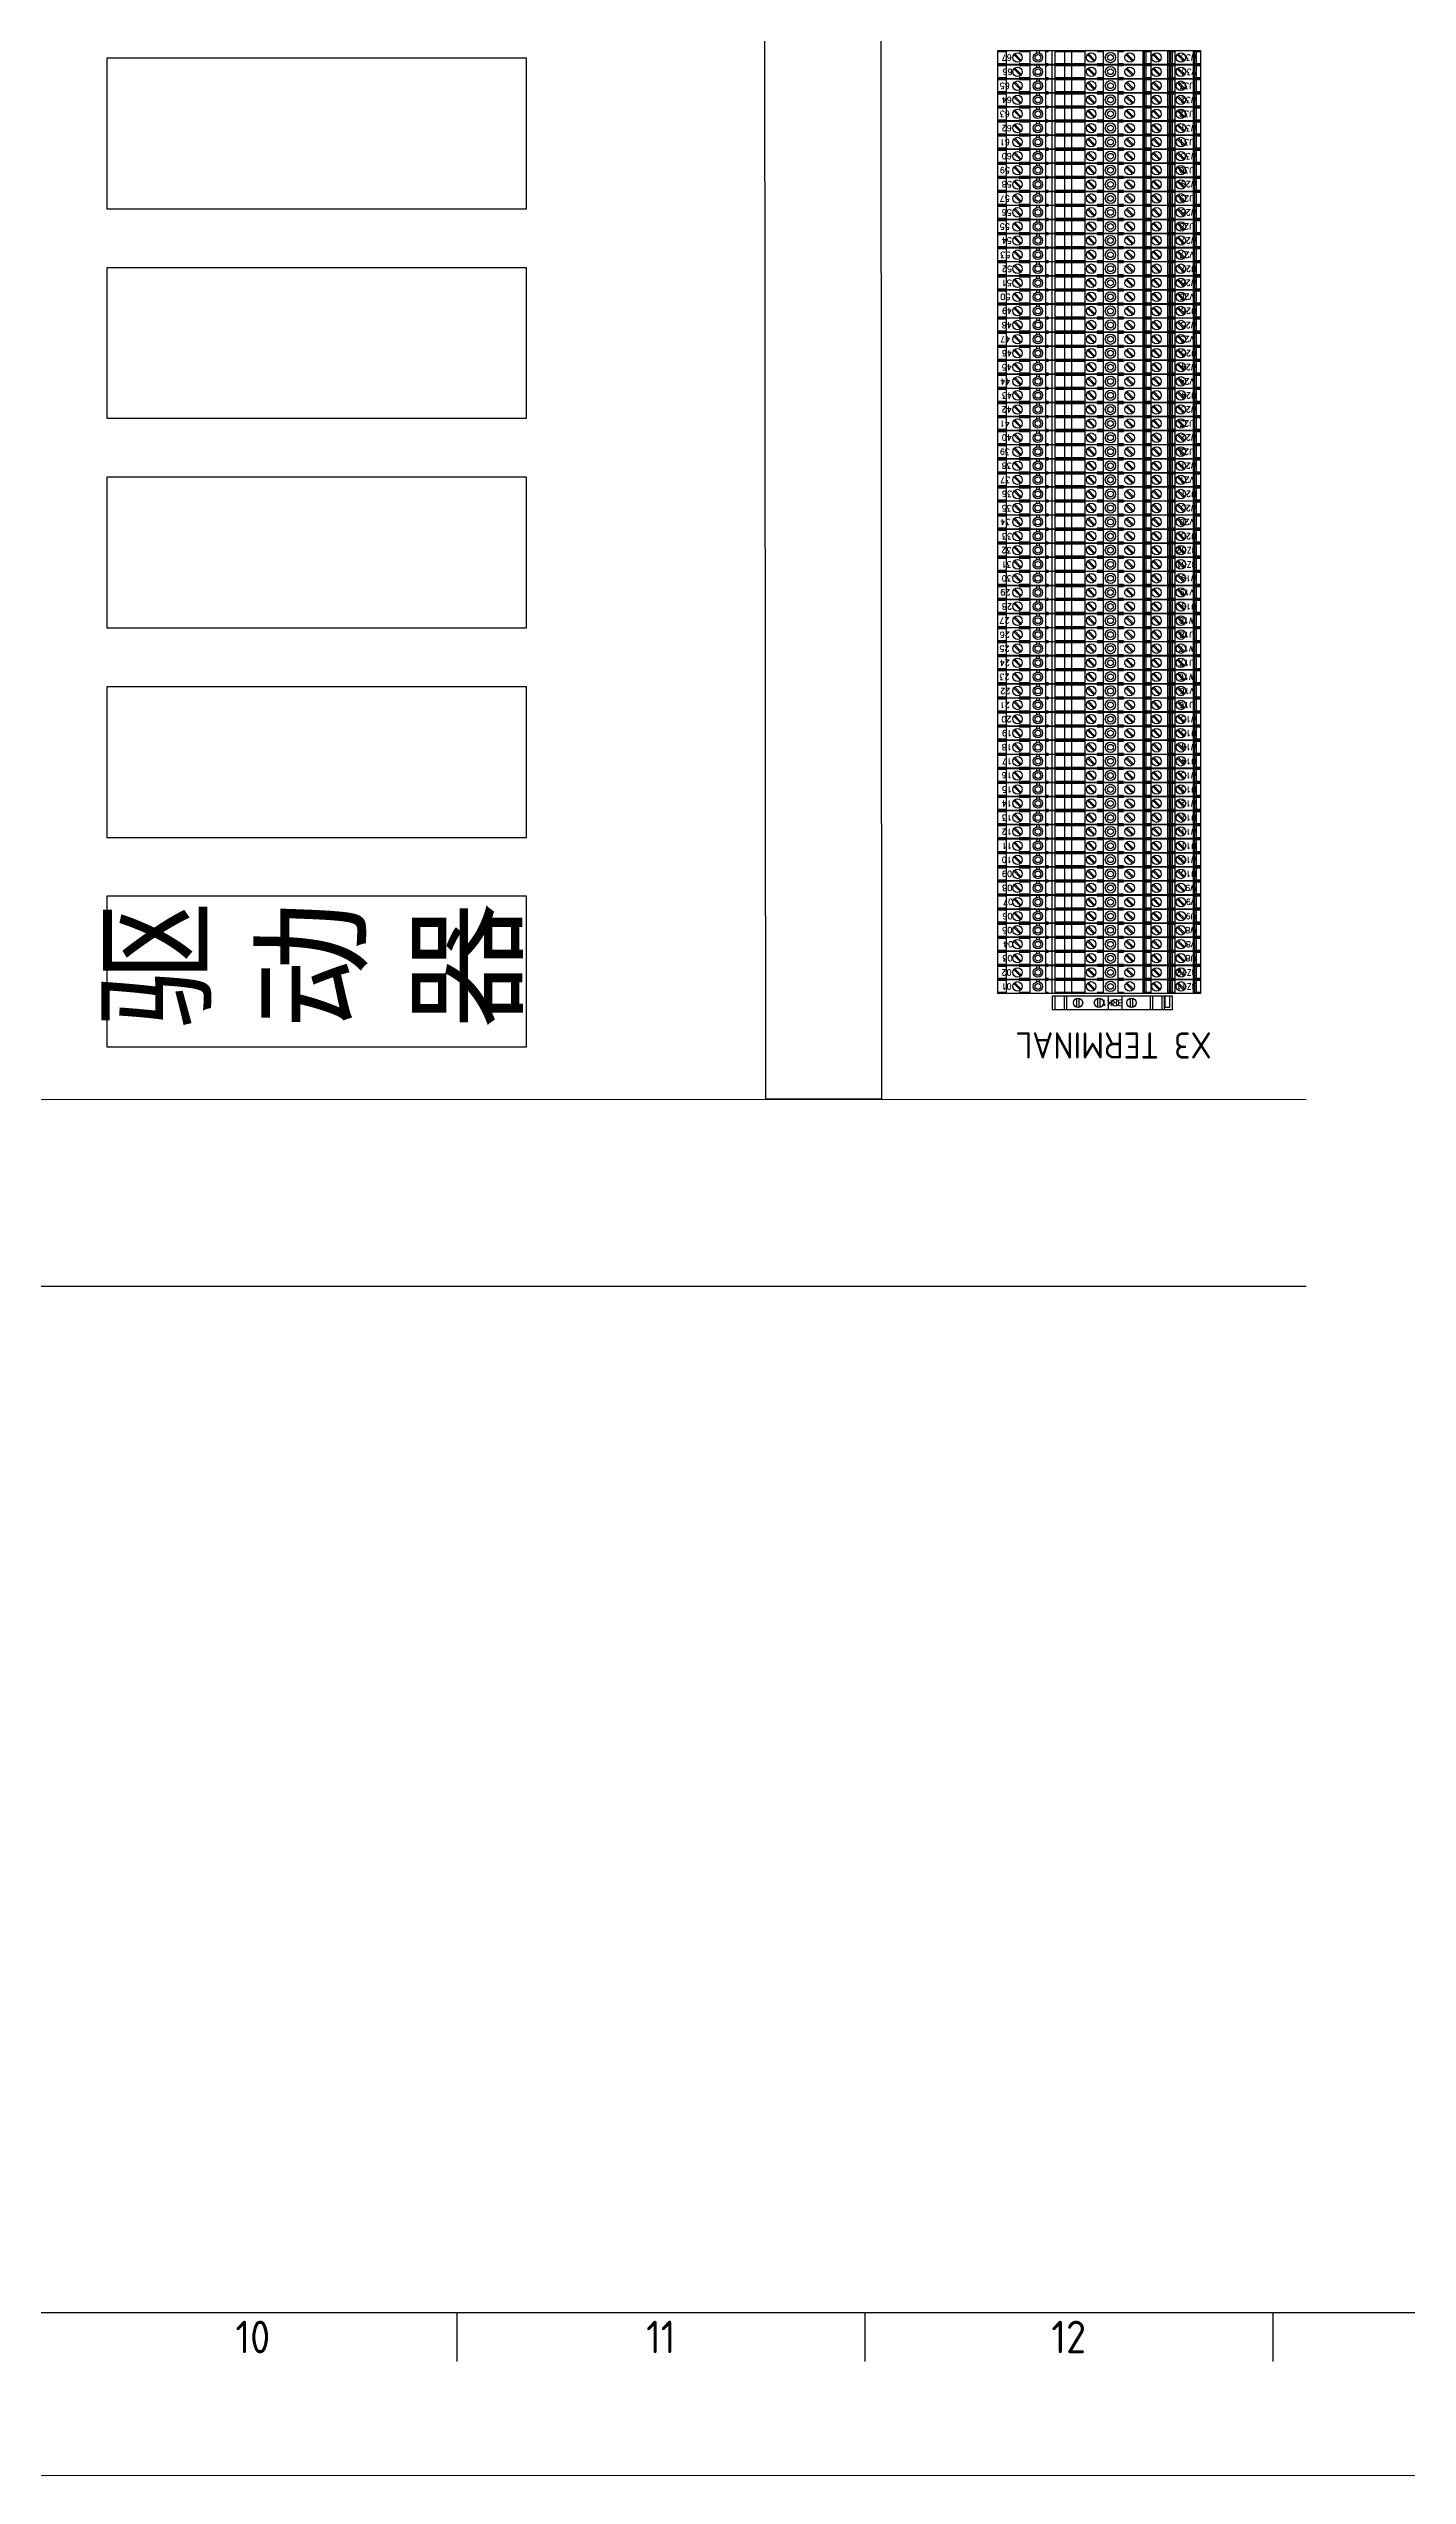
# Model space of a CAD drawing. Header units: inches. Extents: x -128 to 31549, y -2321 to 19035.
# Drawn here: x 3027 to 3961, y -2321 to -653 of the extents above; entities that cross this region are included whole.
import ezdxf
from ezdxf.enums import TextEntityAlignment as Align

# ---------------------------------------------------------------- set-up
doc = ezdxf.new("R2010")
doc.units = ezdxf.units.IN
doc.header["$MEASUREMENT"] = 0
doc.set_wipeout_variables(frame=1)
for name, color, linetype in [('AE_BOR', 1, 'Continuous'), ('PSYMS', 7, 'Continuous'), ('PTAG', 51, 'Continuous'), ('PTERM', 4, 'Continuous')]:
    doc.layers.add(name, color=color, linetype=linetype)
doc.styles.add('WD', font='romans.shx', dxfattribs={"bigfont": 'gbcbig.shx'})
doc.styles.add('WD_IEC', font='ISOCP2.shx', dxfattribs={"width": 0.9, "height": 4, "bigfont": 'gbcbig.shx'})
doc.styles.add('样式 1', font='')
doc.styles.get('样式 1').set_extended_font_data('NSimSun')

# ---------------------------------------------------------------- blocks, each defined once
blk = doc.blocks.new('gb_a1')
blk.add_line((20, 20), (821, 20))
at = {"layer": 'AE_BOR'}
for p, q in [((520.625, 20), (520.625, 14)), ((570.6875, 20), (570.6875, 14)), ((620.75, 20), (620.75, 14))]:
    blk.add_line(p, q, dxfattribs=at)
at = {"layer": 'AE_BOR', "color": 1, "lineweight": 15}
blk.add_line((841, 0), (0, 0), dxfattribs=at)
at = {"layer": 'AE_BOR', "style": 'WD_IEC'}
for s, p in [('10', (495.59375, 15)), ('11', (545.65625, 15)), ('12', (595.71875, 15))]:
    blk.add_text(s, height=4, dxfattribs=at).set_placement(p, align=Align.CENTER)
blk = doc.blocks.new('1011-3jf')
at = {"style": 'WD', "flags": 1}
for tag, height, p in [('INST', 0.125, (0.008, 0.421)), ('LOC', 0.125, (0.008, 0.245)), ('WDBLKNAM', 0.05, (0, -0.525)), ('ASSYCODE', 0.05, (0, -0.684)), ('FP', 0.05, (0, -0.597)), ('FPT', 0.05, (0.141, -0.597))]:
    blk.add_attdef(tag, text='', height=height, dxfattribs=at).set_placement(p, align=Align.CENTER)
at = {"style": 'WD', "width": 0.8}
for tag, p in [('L02WIRENOL', (-1.749, -0.242)), ('L03WIRENOL', (-1.749, -0.374)), ('WIRENOL', (-1.749, -0.109))]:
    blk.add_attdef(tag, text='', height=0.1, dxfattribs=at).set_placement(p, align=Align.MIDDLE_RIGHT)
at = {"style": 'WD', "flags": 1}
for tag, p in [('L02PINL', (-1.317, -0.362)), ('L03PINL', (-1.317, -0.427)), ('PINL', (-1.317, -0.296))]:
    blk.add_attdef(tag, text='', height=0.05, dxfattribs=at).set_placement(p, align=Align.MIDDLE_RIGHT)
for tag, p in [('L02TERM', (0, -0.327)), ('L03TERM', (0, -0.459))]:
    blk.add_attdef(tag, text='', height=0.1, dxfattribs=at).set_placement(p, align=Align.MIDDLE_CENTER)
for tag, p in [('PINR', (1.318, -0.296)), ('L02PINR', (1.318, -0.362)), ('L03PINR', (1.318, -0.427))]:
    blk.add_attdef(tag, text='', height=0.05, dxfattribs=at).set_placement(p, align=Align.MIDDLE_LEFT)
at = {"style": 'WD', "width": 0.8}
for tag, p in [('WIRENOR', (1.75, -0.109)), ('L02WIRENOR', (1.75, -0.242)), ('L03WIRENOR', (1.75, -0.374))]:
    blk.add_attdef(tag, text='', height=0.1, dxfattribs=at).set_placement(p, align=Align.MIDDLE_LEFT)
blk.add_wipeout([(1.714, 0), (1.714, -0.238), (-1.714, -0.238), (-1.714, 0)])
for p, q in [((-1.277, -0.238), (-1.277, 0)), ((-1.153, -0.238), (-1.153, 0)), ((-0.872, -0.238), (-0.872, 0)), ((-0.412, -0.015), (-0.412, 0)), ((0.034, -0.015), (0.034, 0)), ((-1.714, -0.015), (-1.585, -0.015)), ((-1.585, -0.223), (-1.714, -0.223)), ((-1.638, -0.223), (-1.638, -0.015)), ((-1.608, -0.223), (-1.608, -0.015)), ((-1.585, -0.223), (-1.585, -0.015)), ((-1.332, -0.182), (-1.444, -0.07)), ((-1.318, -0.168), (-1.43, -0.056)), ((-1.277, -0.015), (-1.153, -0.015)), ((-1.153, -0.223), (-1.277, -0.223)), ((-1.233, -0.223), (-1.233, -0.015)), ((-1.202, -0.223), (-1.202, -0.015)), ((-1.182, -0.223), (-1.182, -0.015)), ((-0.92, -0.182), (-1.032, -0.07)), ((-0.906, -0.168), (-1.018, -0.056)), ((-0.872, -0.015), (-0.734, -0.015)), ((-0.734, -0.223), (-0.872, -0.223)), ((-0.788, -0.223), (-0.788, -0.015)), ((-0.76, -0.223), (-0.76, -0.015)), ((-0.734, -0.223), (-0.734, -0.015)), ((-0.465, -0.182), (-0.577, -0.07)), ((-0.451, -0.168), (-0.563, -0.056)), ((-0.412, -0.015), (-0.312, -0.015)), ((-0.412, -0.238), (-0.412, -0.223)), ((-0.312, -0.223), (-0.412, -0.223)), ((-0.312, -0.223), (-0.312, -0.015)), ((-0.067, -0.223), (-0.067, -0.015)), ((-0.067, -0.015), (0.034, -0.015)), ((0.034, -0.015), (-0.067, -0.015)), ((-0.067, -0.223), (0.034, -0.223)), ((0.034, -0.223), (-0.067, -0.223)), ((0.034, -0.238), (0.034, -0.223)), ((0.185, -0.182), (0.073, -0.07)), ((0.199, -0.168), (0.087, -0.056)), ((0.244, -0.223), (0.244, -0.015)), ((0.244, -0.015), (0.751, -0.015)), ((0.751, -0.223), (0.244, -0.223)), ((0.47, -0.223), (0.47, -0.015)), ((0.588, -0.223), (0.588, -0.015)), ((0.751, -0.238), (0.751, 0)), ((0.803, -0.238), (0.803, 0)), ((0.867, -0.015), (0.867, 0)), ((0.867, -0.015), (0.911, -0.015)), ((0.911, -0.223), (0.867, -0.223)), ((0.867, -0.238), (0.867, -0.223)), ((0.911, -0.223), (0.911, -0.015)), ((1.018, -0.238), (1.018, -0.196)), ((1.06, -0.238), (1.06, -0.196)), ((1.173, -0.223), (1.173, -0.015)), ((1.173, -0.015), (1.354, -0.015)), ((1.354, -0.223), (1.173, -0.223)), ((1.431, -0.182), (1.319, -0.07)), ((1.445, -0.168), (1.333, -0.056)), ((1.354, -0.015), (1.354, 0)), ((1.354, -0.238), (1.354, -0.223)), ((1.572, -0.223), (1.572, -0.015)), ((1.572, -0.015), (1.714, -0.015)), ((1.714, -0.223), (1.572, -0.223))]:
    blk.add_line(p, q)
blk.add_lwpolyline([(1.714, 0), (1.714, -0.238), (-1.714, -0.238), (-1.714, 0)], close=True)
for centre, radius in [((-1.381, -0.119), 0.08), ((-0.969, -0.119), 0.08), ((-0.514, -0.119), 0.08), ((-0.189, -0.119), 0.0875), ((-0.189, -0.119), 0.049), ((0.136, -0.119), 0.08), ((1.038, -0.119), 0.08), ((1.038, -0.119), 0.049), ((1.382, -0.119), 0.08)]:
    blk.add_circle(centre, radius)
at = {"style": 'WD', "flags": 1}
for tag, height, p in [('P_TAGSTRIP', 0.125, (0.008, 0.068)), ('MFG', 0.05, (0, -0.382)), ('CAT', 0.05, (0, -0.454))]:
    blk.add_attdef(tag, text='', height=height, dxfattribs=at).set_placement(p, align=Align.CENTER)
at = {"style": 'WD'}
for tag in ['WIRENO', 'TERM']:
    blk.add_attdef(tag, text='', height=0.1, dxfattribs=at).set_placement((0, -0.119), align=Align.MIDDLE_CENTER)
blk = doc.blocks.new('VDIN7029')
for p, q in [((-17.5, 139.9), (17.5, 139.9)), ((-17.5, 0), (-17.5, 139.9)), ((-12.4, 0), (-12.4, 139.9)), ((12.4, 0), (12.4, 139.9)), ((17.5, 0), (17.5, 139.9)), ((-2.5, 121.5), (-2.5, 128.4)), ((2.5, 121.5), (2.5, 128.4)), ((-2.5, 71.5), (-2.5, 78.4)), ((2.5, 71.5), (2.5, 78.4)), ((-2.5, 21.4), (-2.5, 28.3)), ((2.5, 21.4), (2.5, 28.3)), ((-17.5, 0), (17.5, 0))]:
    blk.add_line(p, q)
for centre, start_param, end_param in [((0, 128.4), 4.712386, 7.853986), ((0, 121.5), 1.570796, 4.712386), ((0, 78.4), 4.712386, 7.853986), ((0, 71.5), 1.570796, 4.712386), ((0, 28.3), 4.712386, 7.853986), ((0, 21.4), 1.570796, 4.712386)]:
    blk.add_ellipse(centre, major_axis=(0, 2.77), ratio=0.917668, start_param=start_param, end_param=end_param)
for p in [(0, 125), (0, 74.9), (0, 24.9)]:
    blk.add_point(p)
blk = doc.blocks.new('M4-63A')
at = {"style": 'WD', "flags": 1}
for tag, height, p in [('INST', 0.125, (0.008, 0.421)), ('LOC', 0.125, (0.008, 0.245)), ('ASSYCODE', 0.05, (0.005, -0.628)), ('FP', 0.05, (0.005, -0.544)), ('FPT', 0.05, (0.146, -0.544))]:
    blk.add_attdef(tag, text='', height=height, dxfattribs=at).set_placement(p, align=Align.CENTER)
blk.add_wipeout([(-1.012, 0), (1.012, 0), (1.012, -0.236), (-1.012, -0.236)])
for p, q in [((-1.012, -0.236), (-1.012, 0)), ((-1.012, 0), (1.012, 0)), ((1.012, -0.236), (-1.012, -0.236)), ((1.012, 0), (1.012, -0.236))]:
    blk.add_line(p, q)
at = {"linetype": 'Continuous'}
for p, q in [((-0.874, -0.236), (-0.874, 0)), ((-0.874, -0.236), (-0.874, 0)), ((-0.835, -0.236), (-0.835, 0)), ((-0.678, -0.236), (-0.678, 0)), ((-0.639, -0.236), (-0.639, 0)), ((-0.167, 0), (-0.167, -0.236)), ((0.069, -0.236), (0.069, 0)), ((-0.973, -0.039), (-0.973, -0.236)), ((-0.973, -0.039), (-0.894, -0.039)), ((-0.894, -0.039), (-0.894, -0.236)), ((-0.344, -0.042), (-0.344, -0.194)), ((-0.305, -0.042), (-0.305, -0.194)), ((0.206, -0.042), (0.206, -0.194)), ((0.246, -0.042), (0.246, -0.194)), ((0.56, -0.042), (0.56, -0.194)), ((0.599, -0.042), (0.599, -0.194)), ((0.776, -0.236), (0.776, 0)), ((0.815, -0.236), (0.815, 0)), ((0.973, -0.236), (0.973, 0))]:
    blk.add_line(p, q, dxfattribs=at)
for centre, radius in [((-0.324, -0.118), 0.0786), ((-0.049, -0.118), 0.059), ((0.226, -0.118), 0.0786), ((0.58, -0.118), 0.0786)]:
    blk.add_circle(centre, radius, dxfattribs=at)
at = {"style": 'WD', "flags": 1}
for tag, height, p in [('P_TAGSTRIP', 0.125, (0.008, 0.068)), ('MFG', 0.05, (0.005, -0.33)), ('CAT', 0.05, (0.005, -0.401)), ('WDBLKNAM', 0.05, (0.005, -0.473))]:
    blk.add_attdef(tag, text='', height=height, dxfattribs=at).set_placement(p, align=Align.CENTER)
at = {"style": 'WD', "width": 0.8}
blk.add_attdef('WIRENOL', text='', height=0.1, dxfattribs=at).set_placement((-1.082, -0.118), align=Align.MIDDLE_RIGHT)
at = {"style": 'WD', "flags": 1}
blk.add_attdef('TERMDESCL', text='', height=0.05, dxfattribs=at).set_placement((-1.079, -0.233), align=Align.MIDDLE_RIGHT)
at = {"style": 'WD'}
for tag in ['WIRENO', 'TERM']:
    blk.add_attdef(tag, text='', height=0.1, dxfattribs=at).set_placement((0, -0.118), align=Align.MIDDLE_CENTER)
at = {"style": 'WD', "flags": 1}
blk.add_attdef('TERMDESCR', text='', height=0.05, dxfattribs=at).set_placement((1.082, -0.233), align=Align.MIDDLE_LEFT)
at = {"style": 'WD', "width": 0.8}
blk.add_attdef('WIRENOR', text='', height=0.1, dxfattribs=at).set_placement((1.082, -0.118), align=Align.MIDDLE_LEFT)
blk = doc.blocks.new('ADF')
at = {"color": 3}
for p, q in [((3590.2, -125), (4530.1, -124.1)), ((3590.2, -174.7), (3590.2, -125)), ((4530.1, -124.1), (4530.1, -174.1)), ((4530.1, -174.1), (3590.2, -174.7))]:
    blk.add_line(p, q, dxfattribs=at)
blk = doc.blocks.new('11')
at = {"color": 3}
for p, q in [((3510, -1324.3), (3510, 375.7)), ((3590, 375.7), (3590.5, -1324.3))]:
    blk.add_line(p, q, dxfattribs=at)
at = {"color": 0}
for p, q in [((3612.8, -809.3), (3677.8, -809.3)), ((3612.8, -989.3), (3612.8, -809.3)), ((3677.8, -809.3), (3677.8, -989.3)), ((3702.8, -809.3), (3767.8, -809.3)), ((3702.8, -989.3), (3702.8, -809.3)), ((3767.8, -809.3), (3767.8, -989.3)), ((3792.8, -809.3), (3857.8, -809.3)), ((3792.8, -989.3), (3792.8, -809.3)), ((3857.8, -809.3), (3857.8, -989.3)), ((3882.8, -809.3), (3947.8, -809.3)), ((3882.8, -989.3), (3882.8, -809.3)), ((3947.8, -809.3), (3947.8, -989.3)), ((3972.8, -809.3), (4037.8, -809.3)), ((3972.8, -989.3), (3972.8, -809.3)), ((4037.8, -809.3), (4037.8, -989.3)), ((3677.8, -989.3), (3612.8, -989.3)), ((3767.8, -989.3), (3702.8, -989.3)), ((3857.8, -989.3), (3792.8, -989.3)), ((3947.8, -989.3), (3882.8, -989.3)), ((4037.8, -989.3), (3972.8, -989.3))]:
    blk.add_line(p, q, dxfattribs=at)
at = {"color": 3}
blk.add_blockref('ADF', (0.3, -967.2), dxfattribs=at)
at = {"color": 0}
ref = blk.add_blockref('1011-3jf', (3635.9, -1235.4), dxfattribs=dict(at, xscale=25.39999999999964, yscale=25.39999999999964, zscale=25.4, rotation=90))
ref.add_attrib('TERM', 'BZ11                                     01', dxfattribs={"layer": 'PTERM', "height": 2.54, "rotation": 90, "style": 'WD'}).set_placement((3638.9, -1235.4), align=Align.MIDDLE_CENTER)
at = {"layer": 'PSYMS', "color": 0}
ref = blk.add_blockref('VDIN7029', (4036.5, -1237.4), dxfattribs=dict(at, rotation=90))
ref.add_attrib('P_TAG1', '+MC-DR1', dxfattribs={"layer": 'PTAG', "height": 0.125, "rotation": 90, "style": 'WD_IEC'}).set_placement((3966.5, -1237.4), align=Align.CENTER)
at = {"color": 0, "style": 'WD_IEC'}
blk.add_text('X3 TERMINAL', height=11.25, rotation=90, dxfattribs=at).set_placement((3619.2, -1283.7))
at = {"color": 0, "insert": (3620.7, -810.2), "char_height": 40, "width": 57.098, "attachment_point": 1, "style": '样式 1'}
blk.add_mtext('{\\fSimSun|b0|i0|c134|p2;驱动器}', dxfattribs=at)
at = {"color": 0}
ref = blk.add_blockref('1011-3jf', (3641.9, -1235.4), dxfattribs=dict(at, xscale=25.39999999999964, yscale=25.39999999999964, zscale=25.4, rotation=90))
ref.add_attrib('TERM', 'BZ12                                     02', dxfattribs={"layer": 'PTERM', "height": 2.54, "rotation": 90, "style": 'WD'}).set_placement((3644.9, -1235.4), align=Align.MIDDLE_CENTER)
ref = blk.add_blockref('M4-63A', (3628.9, -1241), dxfattribs=dict(at, xscale=25.39999999999964, yscale=25.39999999999964, zscale=25.4, rotation=90))
ref.add_attrib('TERM', 'BRK1', dxfattribs={"layer": 'PTERM', "height": 2.54, "rotation": 90, "style": 'WD'}).set_placement((3631.9, -1241), align=Align.MIDDLE_CENTER)
ref = blk.add_blockref('1011-3jf', (3648, -1235.4), dxfattribs=dict(at, xscale=25.39999999999964, yscale=25.39999999999964, zscale=25.4, rotation=90))
ref.add_attrib('TERM', 'U8                                       03', dxfattribs={"layer": 'PTERM', "height": 2.54, "rotation": 90, "style": 'WD'}).set_placement((3651, -1235.4), align=Align.MIDDLE_CENTER)
ref = blk.add_blockref('1011-3jf', (3654, -1235.4), dxfattribs=dict(at, xscale=25.39999999999964, yscale=25.39999999999964, zscale=25.4, rotation=90))
ref.add_attrib('TERM', 'V8                                       04', dxfattribs={"layer": 'PTERM', "height": 2.54, "rotation": 90, "style": 'WD'}).set_placement((3657, -1235.4), align=Align.MIDDLE_CENTER)
ref = blk.add_blockref('1011-3jf', (3660, -1235.4), dxfattribs=dict(at, xscale=25.39999999999964, yscale=25.39999999999964, zscale=25.4, rotation=90))
ref.add_attrib('TERM', 'W8                                       05', dxfattribs={"layer": 'PTERM', "height": 2.54, "rotation": 90, "style": 'WD'}).set_placement((3663.1, -1235.4), align=Align.MIDDLE_CENTER)
ref = blk.add_blockref('1011-3jf', (3666.1, -1235.4), dxfattribs=dict(at, xscale=25.39999999999964, yscale=25.39999999999964, zscale=25.4, rotation=90))
ref.add_attrib('TERM', 'U9                                       06', dxfattribs={"layer": 'PTERM', "height": 2.54, "rotation": 90, "style": 'WD'}).set_placement((3669.1, -1235.4), align=Align.MIDDLE_CENTER)
ref = blk.add_blockref('1011-3jf', (3672.1, -1235.4), dxfattribs=dict(at, xscale=25.39999999999964, yscale=25.39999999999964, zscale=25.4, rotation=90))
ref.add_attrib('TERM', 'V9                                       07', dxfattribs={"layer": 'PTERM', "height": 2.54, "rotation": 90, "style": 'WD'}).set_placement((3675.2, -1235.4), align=Align.MIDDLE_CENTER)
ref = blk.add_blockref('1011-3jf', (3678.2, -1235.4), dxfattribs=dict(at, xscale=25.39999999999964, yscale=25.39999999999964, zscale=25.4, rotation=90))
ref.add_attrib('TERM', 'W9                                       08', dxfattribs={"layer": 'PTERM', "height": 2.54, "rotation": 90, "style": 'WD'}).set_placement((3681.2, -1235.4), align=Align.MIDDLE_CENTER)
ref = blk.add_blockref('1011-3jf', (3684.2, -1235.4), dxfattribs=dict(at, xscale=25.39999999999964, yscale=25.39999999999964, zscale=25.4, rotation=90))
ref.add_attrib('TERM', 'U10                                      09', dxfattribs={"layer": 'PTERM', "height": 2.54, "rotation": 90, "style": 'WD'}).set_placement((3687.3, -1235.4), align=Align.MIDDLE_CENTER)
ref = blk.add_blockref('1011-3jf', (3690.3, -1235.4), dxfattribs=dict(at, xscale=25.39999999999964, yscale=25.39999999999964, zscale=25.4, rotation=90))
ref.add_attrib('TERM', 'W10                                      10', dxfattribs={"layer": 'PTERM', "height": 2.54, "rotation": 90, "style": 'WD'}).set_placement((3693.3, -1235.4), align=Align.MIDDLE_CENTER)
ref = blk.add_blockref('1011-3jf', (3696.3, -1235.4), dxfattribs=dict(at, xscale=25.39999999999964, yscale=25.39999999999964, zscale=25.4, rotation=90))
ref.add_attrib('TERM', 'U11                                      11', dxfattribs={"layer": 'PTERM', "height": 2.54, "rotation": 90, "style": 'WD'}).set_placement((3699.3, -1235.4), align=Align.MIDDLE_CENTER)
ref = blk.add_blockref('1011-3jf', (3702.4, -1235.4), dxfattribs=dict(at, xscale=25.39999999999964, yscale=25.39999999999964, zscale=25.4, rotation=90))
ref.add_attrib('TERM', 'W11                                      12', dxfattribs={"layer": 'PTERM', "height": 2.54, "rotation": 90, "style": 'WD'}).set_placement((3705.4, -1235.4), align=Align.MIDDLE_CENTER)
ref = blk.add_blockref('1011-3jf', (3708.4, -1235.4), dxfattribs=dict(at, xscale=25.39999999999964, yscale=25.39999999999964, zscale=25.4, rotation=90))
ref.add_attrib('TERM', 'U12                                      13', dxfattribs={"layer": 'PTERM', "height": 2.54, "rotation": 90, "style": 'WD'}).set_placement((3711.4, -1235.4), align=Align.MIDDLE_CENTER)
ref = blk.add_blockref('1011-3jf', (3714.5, -1235.4), dxfattribs=dict(at, xscale=25.39999999999964, yscale=25.39999999999964, zscale=25.4, rotation=90))
ref.add_attrib('TERM', 'W12                                      14', dxfattribs={"layer": 'PTERM', "height": 2.54, "rotation": 90, "style": 'WD'}).set_placement((3717.5, -1235.4), align=Align.MIDDLE_CENTER)
ref = blk.add_blockref('1011-3jf', (3720.5, -1235.4), dxfattribs=dict(at, xscale=25.39999999999964, yscale=25.39999999999964, zscale=25.4, rotation=90))
ref.add_attrib('TERM', 'U13                                      15', dxfattribs={"layer": 'PTERM', "height": 2.54, "rotation": 90, "style": 'WD'}).set_placement((3723.5, -1235.4), align=Align.MIDDLE_CENTER)
ref = blk.add_blockref('1011-3jf', (3726.5, -1235.4), dxfattribs=dict(at, xscale=25.39999999999964, yscale=25.39999999999964, zscale=25.4, rotation=90))
ref.add_attrib('TERM', 'W13                                      16', dxfattribs={"layer": 'PTERM', "height": 2.54, "rotation": 90, "style": 'WD'}).set_placement((3729.6, -1235.4), align=Align.MIDDLE_CENTER)
ref = blk.add_blockref('1011-3jf', (3732.6, -1235.4), dxfattribs=dict(at, xscale=25.39999999999964, yscale=25.39999999999964, zscale=25.4, rotation=90))
ref.add_attrib('TERM', 'U14                                      17', dxfattribs={"layer": 'PTERM', "height": 2.54, "rotation": 90, "style": 'WD'}).set_placement((3735.6, -1235.4), align=Align.MIDDLE_CENTER)
ref = blk.add_blockref('1011-3jf', (3738.6, -1235.4), dxfattribs=dict(at, xscale=25.39999999999964, yscale=25.39999999999964, zscale=25.4, rotation=90))
ref.add_attrib('TERM', 'W14                                      18', dxfattribs={"layer": 'PTERM', "height": 2.54, "rotation": 90, "style": 'WD'}).set_placement((3741.7, -1235.4), align=Align.MIDDLE_CENTER)
ref = blk.add_blockref('1011-3jf', (3744.7, -1235.4), dxfattribs=dict(at, xscale=25.39999999999964, yscale=25.39999999999964, zscale=25.4, rotation=90))
ref.add_attrib('TERM', 'U15                                      19', dxfattribs={"layer": 'PTERM', "height": 2.54, "rotation": 90, "style": 'WD'}).set_placement((3747.7, -1235.4), align=Align.MIDDLE_CENTER)
ref = blk.add_blockref('1011-3jf', (3750.7, -1235.4), dxfattribs=dict(at, xscale=25.39999999999964, yscale=25.39999999999964, zscale=25.4, rotation=90))
ref.add_attrib('TERM', ' W15                                      20 ', dxfattribs={"layer": 'PTERM', "height": 2.54, "rotation": 90, "style": 'WD'}).set_placement((3753.7, -1235.4), align=Align.MIDDLE_CENTER)
ref = blk.add_blockref('1011-3jf', (3756.8, -1235.4), dxfattribs=dict(at, xscale=25.39999999999964, yscale=25.39999999999964, zscale=25.4, rotation=90))
ref.add_attrib('TERM', ' U16                                      21', dxfattribs={"layer": 'PTERM', "height": 2.54, "rotation": 90, "style": 'WD'}).set_placement((3759.8, -1235.4), align=Align.MIDDLE_CENTER)
ref = blk.add_blockref('1011-3jf', (3762.8, -1235.4), dxfattribs=dict(at, xscale=25.39999999999964, yscale=25.39999999999964, zscale=25.4, rotation=90))
ref.add_attrib('TERM', ' V16                                      22', dxfattribs={"layer": 'PTERM', "height": 2.54, "rotation": 90, "style": 'WD'}).set_placement((3765.8, -1235.4), align=Align.MIDDLE_CENTER)
ref = blk.add_blockref('1011-3jf', (3768.9, -1235.4), dxfattribs=dict(at, xscale=25.39999999999964, yscale=25.39999999999964, zscale=25.4, rotation=90))
ref.add_attrib('TERM', ' W16                                      23', dxfattribs={"layer": 'PTERM', "height": 2.54, "rotation": 90, "style": 'WD'}).set_placement((3771.9, -1235.4), align=Align.MIDDLE_CENTER)
ref = blk.add_blockref('1011-3jf', (3774.9, -1235.4), dxfattribs=dict(at, xscale=25.39999999999964, yscale=25.39999999999964, zscale=25.4, rotation=90))
ref.add_attrib('TERM', ' U17                                      24', dxfattribs={"layer": 'PTERM', "height": 2.54, "rotation": 90, "style": 'WD'}).set_placement((3777.9, -1235.4), align=Align.MIDDLE_CENTER)
ref = blk.add_blockref('1011-3jf', (3781, -1235.4), dxfattribs=dict(at, xscale=25.39999999999964, yscale=25.39999999999964, zscale=25.4, rotation=90))
ref.add_attrib('TERM', ' W17                                      25', dxfattribs={"layer": 'PTERM', "height": 2.54, "rotation": 90, "style": 'WD'}).set_placement((3784, -1235.4), align=Align.MIDDLE_CENTER)
ref = blk.add_blockref('1011-3jf', (3787, -1235.4), dxfattribs=dict(at, xscale=25.39999999999964, yscale=25.39999999999964, zscale=25.4, rotation=90))
ref.add_attrib('TERM', ' U18                                      26', dxfattribs={"layer": 'PTERM', "height": 2.54, "rotation": 90, "style": 'WD'}).set_placement((3790, -1235.4), align=Align.MIDDLE_CENTER)
ref = blk.add_blockref('1011-3jf', (3793, -1235.4), dxfattribs=dict(at, xscale=25.39999999999964, yscale=25.39999999999964, zscale=25.4, rotation=90))
ref.add_attrib('TERM', ' W18                                      27', dxfattribs={"layer": 'PTERM', "height": 2.54, "rotation": 90, "style": 'WD'}).set_placement((3796.1, -1235.4), align=Align.MIDDLE_CENTER)
ref = blk.add_blockref('1011-3jf', (3799.1, -1235.4), dxfattribs=dict(at, xscale=25.39999999999964, yscale=25.39999999999964, zscale=25.4, rotation=90))
ref.add_attrib('TERM', 'U19                                      28', dxfattribs={"layer": 'PTERM', "height": 2.54, "rotation": 90, "style": 'WD'}).set_placement((3802.1, -1235.4), align=Align.MIDDLE_CENTER)
ref = blk.add_blockref('1011-3jf', (3805.1, -1235.4), dxfattribs=dict(at, xscale=25.39999999999964, yscale=25.39999999999964, zscale=25.4, rotation=90))
ref.add_attrib('TERM', ' V19                                      29', dxfattribs={"layer": 'PTERM', "height": 2.54, "rotation": 90, "style": 'WD'}).set_placement((3808.2, -1235.4), align=Align.MIDDLE_CENTER)
ref = blk.add_blockref('1011-3jf', (3811.2, -1235.4), dxfattribs=dict(at, xscale=25.39999999999964, yscale=25.39999999999964, zscale=25.4, rotation=90))
ref.add_attrib('TERM', 'W19                                      30', dxfattribs={"layer": 'PTERM', "height": 2.54, "rotation": 90, "style": 'WD'}).set_placement((3814.2, -1235.4), align=Align.MIDDLE_CENTER)
ref = blk.add_blockref('1011-3jf', (3817.2, -1235.4), dxfattribs=dict(at, xscale=25.39999999999964, yscale=25.39999999999964, zscale=25.4, rotation=90))
ref.add_attrib('TERM', 'BZ31                                     31', dxfattribs={"layer": 'PTERM', "height": 2.54, "rotation": 90, "style": 'WD'}).set_placement((3820.2, -1235.4), align=Align.MIDDLE_CENTER)
ref = blk.add_blockref('1011-3jf', (3823.3, -1235.4), dxfattribs=dict(at, xscale=25.39999999999964, yscale=25.39999999999964, zscale=25.4, rotation=90))
ref.add_attrib('TERM', 'BZ32                                     32', dxfattribs={"layer": 'PTERM', "height": 2.54, "rotation": 90, "style": 'WD'}).set_placement((3826.3, -1235.4), align=Align.MIDDLE_CENTER)
ref = blk.add_blockref('1011-3jf', (3829.3, -1235.4), dxfattribs=dict(at, xscale=25.39999999999964, yscale=25.39999999999964, zscale=25.4, rotation=90))
ref.add_attrib('TERM', 'U20                                      33', dxfattribs={"layer": 'PTERM', "height": 2.54, "rotation": 90, "style": 'WD'}).set_placement((3832.3, -1235.4), align=Align.MIDDLE_CENTER)
ref = blk.add_blockref('1011-3jf', (3835.4, -1235.4), dxfattribs=dict(at, xscale=25.39999999999964, yscale=25.39999999999964, zscale=25.4, rotation=90))
ref.add_attrib('TERM', ' V20                                      34', dxfattribs={"layer": 'PTERM', "height": 2.54, "rotation": 90, "style": 'WD'}).set_placement((3838.4, -1235.4), align=Align.MIDDLE_CENTER)
ref = blk.add_blockref('1011-3jf', (3841.4, -1235.4), dxfattribs=dict(at, xscale=25.39999999999964, yscale=25.39999999999964, zscale=25.4, rotation=90))
ref.add_attrib('TERM', 'W20                                      35', dxfattribs={"layer": 'PTERM', "height": 2.54, "rotation": 90, "style": 'WD'}).set_placement((3844.4, -1235.4), align=Align.MIDDLE_CENTER)
ref = blk.add_blockref('1011-3jf', (3847.4, -1235.4), dxfattribs=dict(at, xscale=25.39999999999964, yscale=25.39999999999964, zscale=25.4, rotation=90))
ref.add_attrib('TERM', 'U21                                      36', dxfattribs={"layer": 'PTERM', "height": 2.54, "rotation": 90, "style": 'WD'}).set_placement((3850.5, -1235.4), align=Align.MIDDLE_CENTER)
ref = blk.add_blockref('1011-3jf', (3853.5, -1235.4), dxfattribs=dict(at, xscale=25.39999999999964, yscale=25.39999999999964, zscale=25.4, rotation=90))
ref.add_attrib('TERM', ' V21                                      37', dxfattribs={"layer": 'PTERM', "height": 2.54, "rotation": 90, "style": 'WD'}).set_placement((3856.5, -1235.4), align=Align.MIDDLE_CENTER)
ref = blk.add_blockref('1011-3jf', (3859.5, -1235.4), dxfattribs=dict(at, xscale=25.39999999999964, yscale=25.39999999999964, zscale=25.4, rotation=90))
ref.add_attrib('TERM', 'W21                                      38', dxfattribs={"layer": 'PTERM', "height": 2.54, "rotation": 90, "style": 'WD'}).set_placement((3862.6, -1235.4), align=Align.MIDDLE_CENTER)
ref = blk.add_blockref('1011-3jf', (3865.6, -1235.4), dxfattribs=dict(at, xscale=25.39999999999964, yscale=25.39999999999964, zscale=25.4, rotation=90))
ref.add_attrib('TERM', ' U22                                      39', dxfattribs={"layer": 'PTERM', "height": 2.54, "rotation": 90, "style": 'WD'}).set_placement((3868.6, -1235.4), align=Align.MIDDLE_CENTER)
ref = blk.add_blockref('1011-3jf', (3871.6, -1235.4), dxfattribs=dict(at, xscale=25.39999999999964, yscale=25.39999999999964, zscale=25.4, rotation=90))
ref.add_attrib('TERM', 'W22                                      40', dxfattribs={"layer": 'PTERM', "height": 2.54, "rotation": 90, "style": 'WD'}).set_placement((3874.7, -1235.4), align=Align.MIDDLE_CENTER)
ref = blk.add_blockref('1011-3jf', (3877.7, -1235.4), dxfattribs=dict(at, xscale=25.39999999999964, yscale=25.39999999999964, zscale=25.4, rotation=90))
ref.add_attrib('TERM', ' U23                                      41', dxfattribs={"layer": 'PTERM', "height": 2.54, "rotation": 90, "style": 'WD'}).set_placement((3880.7, -1235.4), align=Align.MIDDLE_CENTER)
ref = blk.add_blockref('1011-3jf', (3883.7, -1235.4), dxfattribs=dict(at, xscale=25.39999999999964, yscale=25.39999999999964, zscale=25.4, rotation=90))
ref.add_attrib('TERM', 'W23                                      42', dxfattribs={"layer": 'PTERM', "height": 2.54, "rotation": 90, "style": 'WD'}).set_placement((3886.7, -1235.4), align=Align.MIDDLE_CENTER)
ref = blk.add_blockref('1011-3jf', (3889.8, -1235.4), dxfattribs=dict(at, xscale=25.39999999999964, yscale=25.39999999999964, zscale=25.4, rotation=90))
ref.add_attrib('TERM', 'U24                                      43', dxfattribs={"layer": 'PTERM', "height": 2.54, "rotation": 90, "style": 'WD'}).set_placement((3892.8, -1235.4), align=Align.MIDDLE_CENTER)
ref = blk.add_blockref('1011-3jf', (3895.8, -1235.4), dxfattribs=dict(at, xscale=25.39999999999964, yscale=25.39999999999964, zscale=25.4, rotation=90))
ref.add_attrib('TERM', ' V24                                      44', dxfattribs={"layer": 'PTERM', "height": 2.54, "rotation": 90, "style": 'WD'}).set_placement((3898.8, -1235.4), align=Align.MIDDLE_CENTER)
ref = blk.add_blockref('1011-3jf', (3901.9, -1235.4), dxfattribs=dict(at, xscale=25.39999999999964, yscale=25.39999999999964, zscale=25.4, rotation=90))
ref.add_attrib('TERM', 'W24                                      45', dxfattribs={"layer": 'PTERM', "height": 2.54, "rotation": 90, "style": 'WD'}).set_placement((3904.9, -1235.4), align=Align.MIDDLE_CENTER)
ref = blk.add_blockref('1011-3jf', (3907.9, -1235.4), dxfattribs=dict(at, xscale=25.39999999999964, yscale=25.39999999999964, zscale=25.4, rotation=90))
ref.add_attrib('TERM', 'U25                                      46', dxfattribs={"layer": 'PTERM', "height": 2.54, "rotation": 90, "style": 'WD'}).set_placement((3910.9, -1235.4), align=Align.MIDDLE_CENTER)
ref = blk.add_blockref('1011-3jf', (3913.9, -1235.4), dxfattribs=dict(at, xscale=25.39999999999964, yscale=25.39999999999964, zscale=25.4, rotation=90))
ref.add_attrib('TERM', ' V25                                      47', dxfattribs={"layer": 'PTERM', "height": 2.54, "rotation": 90, "style": 'WD'}).set_placement((3917, -1235.4), align=Align.MIDDLE_CENTER)
ref = blk.add_blockref('1011-3jf', (3920, -1235.4), dxfattribs=dict(at, xscale=25.39999999999964, yscale=25.39999999999964, zscale=25.4, rotation=90))
ref.add_attrib('TERM', 'W25                                      48', dxfattribs={"layer": 'PTERM', "height": 2.54, "rotation": 90, "style": 'WD'}).set_placement((3923, -1235.4), align=Align.MIDDLE_CENTER)
ref = blk.add_blockref('1011-3jf', (3926, -1235.4), dxfattribs=dict(at, xscale=25.39999999999964, yscale=25.39999999999964, zscale=25.4, rotation=90))
ref.add_attrib('TERM', 'U26                                      49', dxfattribs={"layer": 'PTERM', "height": 2.54, "rotation": 90, "style": 'WD'}).set_placement((3929.1, -1235.4), align=Align.MIDDLE_CENTER)
ref = blk.add_blockref('1011-3jf', (3932.1, -1235.4), dxfattribs=dict(at, xscale=25.39999999999964, yscale=25.39999999999964, zscale=25.4, rotation=90))
ref.add_attrib('TERM', ' V26                                      50', dxfattribs={"layer": 'PTERM', "height": 2.54, "rotation": 90, "style": 'WD'}).set_placement((3935.1, -1235.4), align=Align.MIDDLE_CENTER)
ref = blk.add_blockref('1011-3jf', (3938.1, -1235.4), dxfattribs=dict(at, xscale=25.39999999999964, yscale=25.39999999999964, zscale=25.4, rotation=90))
ref.add_attrib('TERM', 'W26                                      51', dxfattribs={"layer": 'PTERM', "height": 2.54, "rotation": 90, "style": 'WD'}).set_placement((3941.2, -1235.4), align=Align.MIDDLE_CENTER)
ref = blk.add_blockref('1011-3jf', (3944.2, -1235.4), dxfattribs=dict(at, xscale=25.39999999999964, yscale=25.39999999999964, zscale=25.4, rotation=90))
ref.add_attrib('TERM', 'U27                                      52', dxfattribs={"layer": 'PTERM', "height": 2.54, "rotation": 90, "style": 'WD'}).set_placement((3947.2, -1235.4), align=Align.MIDDLE_CENTER)
ref = blk.add_blockref('1011-3jf', (3950.2, -1235.4), dxfattribs=dict(at, xscale=25.39999999999964, yscale=25.39999999999964, zscale=25.4, rotation=90))
ref.add_attrib('TERM', ' V27                                      53', dxfattribs={"layer": 'PTERM', "height": 2.54, "rotation": 90, "style": 'WD'}).set_placement((3953.2, -1235.4), align=Align.MIDDLE_CENTER)
ref = blk.add_blockref('1011-3jf', (3956.3, -1235.4), dxfattribs=dict(at, xscale=25.39999999999964, yscale=25.39999999999964, zscale=25.4, rotation=90))
ref.add_attrib('TERM', 'W27                                      54', dxfattribs={"layer": 'PTERM', "height": 2.54, "rotation": 90, "style": 'WD'}).set_placement((3959.3, -1235.4), align=Align.MIDDLE_CENTER)
ref = blk.add_blockref('1011-3jf', (3962.3, -1235.4), dxfattribs=dict(at, xscale=25.39999999999964, yscale=25.39999999999964, zscale=25.4, rotation=90))
ref.add_attrib('TERM', ' U28                                      55', dxfattribs={"layer": 'PTERM', "height": 2.54, "rotation": 90, "style": 'WD'}).set_placement((3965.3, -1235.4), align=Align.MIDDLE_CENTER)
ref = blk.add_blockref('1011-3jf', (3968.4, -1235.4), dxfattribs=dict(at, xscale=25.39999999999964, yscale=25.39999999999964, zscale=25.4, rotation=90))
ref.add_attrib('TERM', 'W28                                      56', dxfattribs={"layer": 'PTERM', "height": 2.54, "rotation": 90, "style": 'WD'}).set_placement((3971.4, -1235.4), align=Align.MIDDLE_CENTER)
ref = blk.add_blockref('1011-3jf', (3974.4, -1235.4), dxfattribs=dict(at, xscale=25.39999999999964, yscale=25.39999999999964, zscale=25.4, rotation=90))
ref.add_attrib('TERM', ' U29                                      57', dxfattribs={"layer": 'PTERM', "height": 2.54, "rotation": 90, "style": 'WD'}).set_placement((3977.4, -1235.4), align=Align.MIDDLE_CENTER)
ref = blk.add_blockref('1011-3jf', (3980.4, -1235.4), dxfattribs=dict(at, xscale=25.39999999999964, yscale=25.39999999999964, zscale=25.4, rotation=90))
ref.add_attrib('TERM', 'W29                                      58', dxfattribs={"layer": 'PTERM', "height": 2.54, "rotation": 90, "style": 'WD'}).set_placement((3983.5, -1235.4), align=Align.MIDDLE_CENTER)
ref = blk.add_blockref('1011-3jf', (3986.5, -1235.4), dxfattribs=dict(at, xscale=25.39999999999964, yscale=25.39999999999964, zscale=25.4, rotation=90))
ref.add_attrib('TERM', ' U30                                      59', dxfattribs={"layer": 'PTERM', "height": 2.54, "rotation": 90, "style": 'WD'}).set_placement((3989.5, -1235.4), align=Align.MIDDLE_CENTER)
ref = blk.add_blockref('1011-3jf', (3992.5, -1235.4), dxfattribs=dict(at, xscale=25.39999999999964, yscale=25.39999999999964, zscale=25.4, rotation=90))
ref.add_attrib('TERM', 'W30                                      60', dxfattribs={"layer": 'PTERM', "height": 2.54, "rotation": 90, "style": 'WD'}).set_placement((3995.6, -1235.4), align=Align.MIDDLE_CENTER)
ref = blk.add_blockref('1011-3jf', (3998.6, -1235.4), dxfattribs=dict(at, xscale=25.39999999999964, yscale=25.39999999999964, zscale=25.4, rotation=90))
ref.add_attrib('TERM', ' U31                                      61', dxfattribs={"layer": 'PTERM', "height": 2.54, "rotation": 90, "style": 'WD'}).set_placement((4001.6, -1235.4), align=Align.MIDDLE_CENTER)
ref = blk.add_blockref('1011-3jf', (4004.6, -1235.4), dxfattribs=dict(at, xscale=25.39999999999964, yscale=25.39999999999964, zscale=25.4, rotation=90))
ref.add_attrib('TERM', 'W31                                      62', dxfattribs={"layer": 'PTERM', "height": 2.54, "rotation": 90, "style": 'WD'}).set_placement((4007.6, -1235.4), align=Align.MIDDLE_CENTER)
ref = blk.add_blockref('1011-3jf', (4010.7, -1235.4), dxfattribs=dict(at, xscale=25.39999999999964, yscale=25.39999999999964, zscale=25.4, rotation=90))
ref.add_attrib('TERM', ' U32                                      63', dxfattribs={"layer": 'PTERM', "height": 2.54, "rotation": 90, "style": 'WD'}).set_placement((4013.7, -1235.4), align=Align.MIDDLE_CENTER)
ref = blk.add_blockref('1011-3jf', (4016.7, -1235.4), dxfattribs=dict(at, xscale=25.39999999999964, yscale=25.39999999999964, zscale=25.4, rotation=90))
ref.add_attrib('TERM', 'W32                                      64', dxfattribs={"layer": 'PTERM', "height": 2.54, "rotation": 90, "style": 'WD'}).set_placement((4019.7, -1235.4), align=Align.MIDDLE_CENTER)
ref = blk.add_blockref('1011-3jf', (4022.8, -1235.4), dxfattribs=dict(at, xscale=25.39999999999964, yscale=25.39999999999964, zscale=25.4, rotation=90))
ref.add_attrib('TERM', ' U33                                      65', dxfattribs={"layer": 'PTERM', "height": 2.54, "rotation": 90, "style": 'WD'}).set_placement((4025.8, -1235.4), align=Align.MIDDLE_CENTER)
ref = blk.add_blockref('1011-3jf', (4028.8, -1235.4), dxfattribs=dict(at, xscale=25.39999999999964, yscale=25.39999999999964, zscale=25.4, rotation=90))
ref.add_attrib('TERM', 'V33                                      66', dxfattribs={"layer": 'PTERM', "height": 2.54, "rotation": 90, "style": 'WD'}).set_placement((4031.8, -1235.4), align=Align.MIDDLE_CENTER)
ref = blk.add_blockref('1011-3jf', (4034.9, -1235.4), dxfattribs=dict(at, xscale=25.39999999999964, yscale=25.39999999999964, zscale=25.4, rotation=90))
ref.add_attrib('TERM', 'W33                                      67', dxfattribs={"layer": 'PTERM', "height": 2.54, "rotation": 90, "style": 'WD'}).set_placement((4037.9, -1235.4), align=Align.MIDDLE_CENTER)

msp = doc.modelspace()

# ---------------------------------------------------------------- block references
at = {"color": 0, "xscale": 5.600000000000364, "yscale": 5.599999999999909, "zscale": 5.6}
msp.add_blockref('gb_a1', (392.5, -2321.1), dxfattribs=at)

# ---------------------------------------------------------------- next in the draw order: block references
at = {"color": 3, "xscale": 1.599999999999994, "yscale": 1.599999999999994, "zscale": 1.6, "rotation": 90}
msp.add_blockref('11', (1772.9, -7119.9), dxfattribs=at)

doc.saveas('drawing.dxf')
